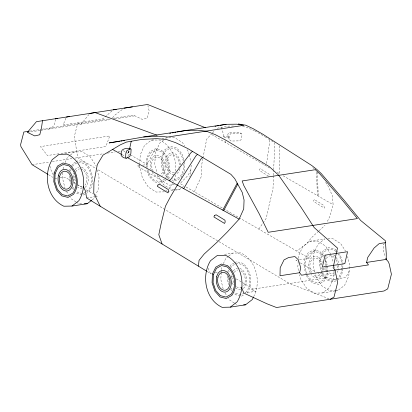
<?xml version="1.0" encoding="UTF-8"?>
<svg xmlns="http://www.w3.org/2000/svg" width="412" height="412" viewBox="0 0 412 412"><rect width="100%" height="100%" fill="white"/><g stroke="black" fill="none" stroke-linecap="round" stroke-linejoin="round"><path stroke-width="0.31" stroke-dasharray="2.06 1.54" d="M273.619 175.883L272.929 189.747L268.526 207.519L266.312 218.159L263.464 222.331M273.625 175.26L273.65 170.918M69.211 175.62L69.072 179.4L70.478 183.603M70.133 177.407L70.061 179.266L71.049 182.228M146.075 167.56L146.404 158.744L149.783 151.868L155.309 148.789L161.494 150.323C170.161 157.363 172.221 170.965 165.784 180.152L160.263 183.232L154.073 181.697L148.881 175.965L146.476 168.76M147.063 167.427L147.367 159.356L150.457 153.063L155.515 150.246L161.18 151.647C169.116 158.095 171.001 170.547 165.109 178.952M183.68 164.11L183.448 170.321L180.358 176.609L175.301 179.431L172.468 178.731M184.741 162.117L184.411 170.934L181.033 177.804L175.512 180.889L171.799 179.967M227.506 276.091L227.342 280.5L228.742 284.702M228.423 277.884L228.33 280.371L229.124 282.735M326.747 266.312L326.469 273.764L323.379 280.057L318.322 282.879L312.656 281.473L307.903 276.22L307.507 275.041M327.736 266.193L327.432 274.382L324.053 281.252L318.533 284.332L312.342 282.802L307.151 277.065L306.549 275.262M341.975 264.592L341.718 271.42L338.623 277.709L336.939 278.651M342.799 268.887L342.681 272.033L339.303 278.909L333.777 281.988L327.591 280.454L322.4 274.722L321.798 272.919M342.82 268.258L343.011 263.216L340.204 254.812L339.406 253.931M273.676 169.672L274.794 143.922L274.289 142.547L265.349 136.975M62.876 172.757L62.521 178.247L64.942 187.939M63.108 169.1L63.268 166.659L63.793 165.49M139.601 165.186L139.524 166.407L142.398 177.917L148.32 187.063L156.117 192.043L164.244 191.868L166.685 189.973M139.642 164.579L140.265 154.819L144.478 145.451L151.328 140.152L155.139 139.565M175.455 174.76L175.301 177.201L172.669 183.057M175.692 171.104C176.944 158.867 171.104 145.158 159.454 139.977L151.328 140.152M191.173 165.094L190.55 174.853L189.757 176.614M221.223 272.641L220.791 279.346L223.211 289.039M221.259 272.028L221.378 270.2M221.419 269.592L221.532 267.764L222.063 266.59M298.185 261.409L297.794 267.506L298.7 271.142M298.381 258.36L298.535 255.924L302.748 246.551L309.597 241.252L324.841 238.909L317.997 244.208L313.784 253.576L313.043 265.163L315.159 273.645M334.039 270.983L333.571 278.301L329.358 287.669L322.508 292.968L314.387 293.143L306.59 288.168L300.667 279.017L299.612 274.778M334.235 267.934L334.312 266.713M229.412 138.236L229.644 135.388L230.339 133.895L231.822 133.251L240.062 133.066L241.453 133.648L241.932 135.115L241.7 137.963L240.994 139.745L239.429 140.858L231.194 141.038L228.804 139.158C227.862 137.232 227.249 134.806 228.511 132.885L229.834 132.381L239.042 132.242L241.453 133.648M128.153 152.821L128.704 150.921L128.153 152.821L128.261 152.337M266.579 163.476L269.808 140.744L269.438 139.513M202.828 158.692L201.442 166.196L201.257 176.599L194.299 191.781M202.941 158.069L206.69 139.194L211.217 134.214M55.45 119.305L54.461 124.579L52.396 127.117L48.781 129.074M127.916 156.539L129.244 150.426M325.686 182.372L328.627 187.002L332.149 195.293L333.143 204.682L330.038 216.027L326.747 222.676M128.245 152.399L128.704 150.921M65.874 118.198L63.108 125.006L102.66 118.924L112.322 110.668M65.106 162.56L67.475 157.291L69.922 155.396M95.136 196.066L98.298 189.041L99.04 177.454L97.222 170.187M172.407 183.639L171.088 186.569L168.642 188.464M223.376 263.665L225.745 258.391L228.191 256.501M253.668 296.583C261.496 282.174 256.331 259.915 240.716 252.917L232.595 253.092L224.334 254.364M69.401 170.583L70.529 168.292M71.652 166L72.78 163.708L75.54 162.168M70.364 171.196L71.209 169.481M72.615 166.623L73.46 164.908L76.828 163.023M227.671 271.683L228.516 269.963M230.205 266.528L231.05 264.813L233.81 263.268M228.634 272.296L229.196 271.153M230.602 268.294L231.724 266.008L236.782 263.186L242.447 264.586C250.383 271.034 252.268 283.487 246.376 291.897L241.319 294.719L235.654 293.313L234.464 292M247.051 293.092C253.483 283.909 251.428 270.303 242.761 263.263L236.57 261.728L234.361 262.964M142.727 165.181L147.141 164.501L153.125 152.842L157.296 148.516M190.859 169.96L188.16 175.224L180.111 183.577L183.932 185.786M299.493 259.735L309.191 258.247L311.395 253.947L315.566 249.615M349.129 271.06L346.43 276.323L345.246 277.554L337.933 278.677M258.834 229.113L263.108 222.851M89.044 114.402L81.149 124.094L77.595 123.755L74.351 136.31L77.677 157.693L97.036 169.188M112.502 117.873L114.577 115.334L122.565 109.314M212.479 132.896L215.007 130.259M318.564 231.183L311.652 237.513L306.543 243.858L296.733 251.037M319.022 230.761L325.011 225.276M384.561 243.441L383.165 244.656L383.665 251.778L385.246 256.475M70.411 155.02L74.325 151.992L82.451 151.817L90.243 156.797L96.166 165.943M163.641 140.08L159.727 143.108L155.515 152.476L154.773 164.064L157.044 173.148M165.598 138.566L166.572 137.809L174.698 137.629L182.495 142.609L184.586 145.838M92.128 199.923L94.085 198.409L94.873 196.653L86.613 197.951M175.677 190.107L179.488 189.525L181.445 188.011M181.934 187.63L183.891 186.116M228.681 256.12L232.595 253.092M335.219 291.016L337.758 290.625L344.607 285.325L348.815 275.958L349.561 264.37L347.594 256.496M217.366 128.616L218.314 127.957L228.408 126.108L234.562 126.036M76.096 161.859L78.306 160.629L84.491 162.163C93.158 169.203 95.218 182.81 88.781 191.992L86.572 193.223M83.049 193.614L85.856 192.049M86.422 191.734L88.106 190.792C93.998 182.387 92.113 169.935 84.177 163.487L78.512 162.086M83.26 195.072L86.02 193.532M164.548 179.266L160.052 181.774L154.387 180.374L149.633 175.121L147.857 169.796M241.53 296.171L244.29 294.632M336.377 278.965L333.571 280.531L327.906 279.13C319.969 272.682 318.085 260.23 323.976 251.82L329.034 249.002L334.699 250.403L335.883 251.717M29.54 131.14L41.555 129.296M42.184 129.198L109.216 118.893M113.006 118.306L131.346 115.489L134.899 115.829L142.258 119.392L147.3 118.218L149.093 110.643L147.898 105.714M27.398 132.36L39.979 130.424M40.608 130.331L110.977 119.511M114.773 118.924L134.899 115.829M58.859 153.774L47.431 155.53L40.479 146.595L109.762 135.939L105.853 146.548L59.498 153.676M64.792 153.46L74.325 151.992M162.127 138.494L166.572 137.809M32.1 164.702L49.826 161.973M52.355 161.586L71.982 158.569M75.144 158.079L103.633 153.702M107.429 153.12L115.025 151.951M118.193 151.462L120.721 151.075M55.002 178.669L56.892 178.381M60.049 177.896L64.921 177.145L70.941 180.719M139.575 165.665L137.222 166.026L169.512 185.204L174.4 184.452M96.037 196.503L97.211 196.323L95.569 195.345M167.416 191.379L173.138 190.499M207.112 271.451L210.367 273.439L211.583 273.254M215.219 272.692L217.644 272.322M297.103 260.101L295.929 260.281L298.133 261.589M243.878 293.138L256.058 291.263L251.001 289.415L328.003 277.575L333.061 279.424L337.325 278.769M322.508 292.968L334.58 291.114M173.864 189.644L171.366 189.7L163.569 184.72L157.647 175.569L157.193 173.756M174.487 189.633L179.488 189.525M81.612 203.832L79.114 203.883L76.514 202.225M327.967 238.842L332.968 238.733L340.765 243.713L345.642 251.248M309.597 241.252L317.719 241.077L325.516 246.057L331.439 255.208L333.251 262.475M335.883 290.666L329.631 290.8L321.839 285.82L315.916 276.673L315.309 274.248M336.506 290.651L337.758 290.625M242.601 126.592L246.335 127.2L254.302 130.619M82.482 193.475L77.384 192.213L76.199 190.9M82.024 194.768L77.07 193.537L75.875 192.213M240.289 295.868L235.34 294.642L233.743 292.875M329.07 298.788L289.502 283.492L97.587 169.517M122.029 154.665L125.403 156.524M254.853 130.934L264.813 136.64M211.758 134.528L269.937 168.153M277.235 172.37L279.794 173.849L279.774 147.105L279.14 145.58M283.111 175.764L333.143 204.682M123.255 150.684L125.48 151.971M126.031 152.291L129.919 154.541M130.475 154.861L147.141 164.501M186.116 187.048L309.191 258.247M300.333 262.897L315.747 272.049M317.946 273.357L325.65 277.935M73.676 182.346L75.319 183.319M77.508 184.622L82.436 187.548M86.263 189.824L93.38 194.047M230.782 275.649L232.986 276.957M236.287 278.919L253.349 289.054M48.456 174.678L52.818 177.34M268.526 176.161L259.57 170.604L259.488 169.373L260.281 168.688L269.057 174.137L269.778 175.466M75.993 201.89L71.317 198.903L70.272 197.291M234.263 302.995L229.587 300.008L228.542 298.391M234.783 303.325L237.384 304.983M312.826 167.56L315.015 169.507M336.207 250.403L335.007 249.075L328.822 247.545L323.302 250.625L319.923 257.5L319.594 266.317L321.597 272.317M336.609 250.841L337.804 252.165M337.866 253.905L339.452 255.656L342.022 263.35M323.755 255.837L319.764 251.423L313.573 249.888L308.052 252.973L304.674 259.843L304.344 268.66L306.348 274.665M323.41 257.124L319.449 252.747L313.784 251.346L308.727 254.168L305.637 260.456L305.333 268.531L307.311 274.449M169.636 178.03C161.7 171.583 159.815 159.13 165.706 150.72L170.764 147.898L176.429 149.304L181.182 154.557L183.355 161.061M169.322 179.354C160.654 172.314 158.594 158.708 165.032 149.525L170.553 146.445L176.743 147.975L181.934 153.712L184.138 160.314M230.9 288.06L232.09 289.373M230.55 289.342L231.745 290.671M72.63 186.96L74.217 188.711M72.28 188.243L73.475 189.566M187.022 149.608L188.418 151.76L189.02 154.181M225.06 293.009L226.801 295.698M66.44 191.369L68.531 194.598M210.367 273.439L208.673 269.742L208.369 267.944M53.215 174.77L50.408 168.637L50.001 166.242M325.156 257.757L327.561 264.962M324.991 260.369L326.773 265.694M221.45 127.385L224.432 137.773M225.307 140.832L225.838 142.665M189.175 154.788L190.988 162.055M317.307 171.953L318.26 196.081M316.514 172.237L317.384 195.576M159.336 176.81A10.908 7.406 81.3 0 1 152.203 172.252M151.199 170.043A10.908 7.406 81.3 0 1 154 156.066A10.908 7.406 81.3 0 1 164.156 161.416A10.908 7.406 81.3 0 1 161.926 175.697M153.156 171.186A9.043 6.139 81.3 0 1 154.191 158.105A9.043 6.139 81.3 0 1 163.25 162.683A9.043 6.139 81.3 0 1 160.098 174.693M174.049 174.503A10.908 7.406 81.3 0 1 165.552 163.276A10.908 7.406 81.3 0 1 172.808 152.867A10.908 7.406 81.3 0 1 180.533 165.202M180.003 168.838A10.908 7.406 81.3 0 1 175.646 174.204M174.317 172.618A9.043 6.139 81.3 0 1 166.814 162.905A9.043 6.139 81.3 0 1 173.905 154.979A9.043 6.139 81.3 0 1 178.947 167.442M240.603 289.749A10.908 7.406 81.3 0 1 235.829 288.122M233.197 284.682A10.908 7.406 81.3 0 1 231.935 281.144M231.549 278.054A10.908 7.406 81.3 0 1 231.915 274.392M233.362 270.957A10.908 7.406 81.3 0 1 237.497 268.155M239.738 268.351A10.908 7.406 81.3 0 1 246.325 277.57A10.908 7.406 81.3 0 1 243.193 288.637M241.87 287.391A9.043 6.139 81.3 0 1 235.86 286.067M233.707 282.601A9.043 6.139 81.3 0 1 232.832 278.007M234.258 272.44A9.043 6.139 81.3 0 1 237.76 269.999M240.979 270.797A9.043 6.139 81.3 0 1 245.228 278.919A9.043 6.139 81.3 0 1 242.354 287.082M82.333 188.65A10.908 7.406 81.3 0 1 77.559 187.022M75.2 184.092A10.908 7.406 81.3 0 1 73.439 178.823M73.31 177.587A10.908 7.406 81.3 0 1 73.645 173.292M75.092 169.857A10.908 7.406 81.3 0 1 78.697 167.154M81.468 167.246A10.908 7.406 81.3 0 1 88.06 176.47A10.908 7.406 81.3 0 1 84.924 187.537M82.07 186.801A9.043 6.139 81.3 0 1 77.59 184.967M75.236 180.945A9.043 6.139 81.3 0 1 74.567 176.31M75.7 171.83A9.043 6.139 81.3 0 1 79.495 168.899M80.556 168.894A9.043 6.139 81.3 0 1 86.551 175.497A9.043 6.139 81.3 0 1 84.939 185.199M335.44 274.454A10.908 7.406 81.3 0 1 326.407 272.09M325.444 270.499A10.908 7.406 81.3 0 1 324.059 266.343M325.609 256.774A10.908 7.406 81.3 0 1 326.283 255.904M333.627 254.93A10.908 7.406 81.3 0 1 335.806 256.928M336.192 257.443A10.908 7.406 81.3 0 1 338.643 263.793M338.772 265.029A10.908 7.406 81.3 0 1 338.437 269.324M338.077 270.55A10.908 7.406 81.3 0 1 336.316 273.63M334.601 272.899A9.043 6.139 81.3 0 1 328.112 271.884M327.71 271.441A9.043 6.139 81.3 0 1 325.578 267.29M325.212 265.57A9.043 6.139 81.3 0 1 327.684 256.887A9.043 6.139 81.3 0 1 334.493 257.649M335.929 259.591A9.043 6.139 81.3 0 1 337.387 263.963M337.521 265.709A9.043 6.139 81.3 0 1 337.217 268.547M322.828 272.893A10.908 7.406 81.3 0 1 311.163 274.438M310.2 272.842A10.908 7.406 81.3 0 1 311.709 257.593A10.908 7.406 81.3 0 1 322.411 262.485M323.554 268.011A10.908 7.406 81.3 0 1 323.307 271.106M321.623 272.049A9.043 6.139 81.3 0 1 313.274 274.624M311.426 272.286A9.043 6.139 81.3 0 1 313.233 258.674A9.043 6.139 81.3 0 1 322.138 266.307M322.272 268.052A9.043 6.139 81.3 0 1 321.968 270.89M228.506 135.986L228.392 137.407L223.386 137.711L223.294 136.377L228.506 135.986M314.49 199.64L313.697 200.325L313.779 201.556L324.311 208.091L324.229 206.86L323.266 205.088L314.49 199.64"/><path stroke-width="0.62" d="M198.424 266.152L199.048 260.384L204.151 254.044L217.515 241.803L227.512 231.791L239.13 219.138L243.724 208.889L244.064 200.005L242.22 192.383L234.737 178.653L230.895 174.328L187.661 148.505L175.733 142.701L166.397 139.493L156.653 138.633L141.852 139.416L126.453 142.083L120.325 144.818L102.995 155.139L97.294 164.594L93.941 182.727L93.756 193.125L100.214 206.247M42.503 120.644L41.591 127.169L39.799 134.745L34.757 135.924L27.398 132.36L36.436 121.664L147.599 104.483L205.495 127.772M129.512 149.201L131.237 141.254M299.627 272.729L300.729 267.81L298.303 259.699L294.879 256.563L288.591 257.531L284.033 259.895L280.186 267.692L279.99 275.752L299.627 272.729L301.527 275.201L368.498 264.906L366.598 262.434L367.7 257.51L374.07 248.045L379.195 243.6L385.488 242.632M253.406 297.165L252.355 299.509L245.506 304.808L230.262 307.151L222.135 307.331C205.264 299.622 201.205 275.695 210.496 260.734L217.345 255.44L225.472 255.26C242.338 262.969 246.397 286.896 237.106 301.857L230.262 307.151M223.67 210.625L237.739 184.185M222.758 210.125L237.178 183.17M183.711 188.624L200.757 159.253L202.421 157.379M169.605 180.858L190.797 152.893L192.461 151.348M197.441 154.361L195.777 156.071L177.325 185.112L170.11 197.374L165.428 206.278L161.025 224.046L158.816 234.685L162.086 243.992M71.992 206.052L78.836 200.752C88.132 185.797 84.069 161.87 67.202 154.16L59.076 154.335L52.231 159.635C42.936 174.59 46.994 198.517 63.865 206.227L71.992 206.052L87.241 203.708L91.639 200.304M330.249 299.251L333.978 297.109L337.649 282.519L335.013 270.051L333.112 267.584L337.485 248.076L314.186 227.578L301.074 207.339L278.749 175.327L269.33 166.644L226.626 140.61L215.301 134.642L206.448 131.248L197.631 130.187L184.849 130.645L177.258 131.989M130.553 148.82L127.061 150.442C125.5 152.363 125.742 155.123 125.722 157.466L126.232 158.265L129.728 156.642L130.882 153.382L131.098 149.154C128.256 147.62 124.764 148.222 122.173 150.014L121.252 152.085L121.19 155.679L123.502 157.698L126.232 158.265M55.558 118.723L57.747 118.301M215.033 126.33L216.264 126.108M217.495 125.881L218.726 125.655M219.957 125.428L226.111 124.3L236.694 124.182L243.796 125.336L167.833 137.016L158.569 136.197L143.592 136.99L109.206 142.912L119.609 141.311M169.667 133.333L170.934 133.112M172.201 132.885L173.462 132.664M174.729 132.437L175.996 132.216M89.811 113.455L95.048 112.564L157.049 135.244M113.29 109.844L116.292 109.335M66.332 117.065L69.597 116.514M124.064 108.186L132.35 106.832M28.907 131.237L23.85 132.015L20.6 144.576L20.914 146.595L32.1 164.702L47.91 174.348M143.592 136.99L226.111 124.3M120.876 141.115L122.143 140.919M123.415 140.729L124.681 140.533M366.598 262.434L386.235 259.416L388.382 261.847L389.237 264.046L391.4 274.253L387.728 288.848L383.999 290.985L276.503 307.517L267.058 303.829L244.635 293.473M84.115 203.775L87.241 203.708M243.631 304.849L245.506 304.808M238.218 123.945L245.768 125.202L253.344 128.791L262.707 134.157L311.663 165.428L316.88 169.466L321.324 173.648L344.483 200.665L360.618 220.435L385.354 240.716L386.245 253.426L386.235 259.416L385.838 258.236M112.466 149.396L121.463 154.356M127.653 157.76L239.13 219.138M206.567 271.122L86.613 197.951L85.439 191.019L83.363 186.487M241.633 287.586L243.878 293.138M54.152 172.927L53.823 181.743L56.629 190.148L61.826 195.885L68.011 197.415L73.532 194.335C79.969 185.153 77.909 171.547 69.242 164.506L63.057 162.972L57.531 166.057L54.152 172.927M55.115 173.54L54.811 181.615L57.386 189.304L62.14 194.557L67.8 195.963L72.857 193.14C78.749 184.731 76.864 172.278 68.928 165.83L63.263 164.429L58.21 167.251L55.115 173.54M212.422 274.026L212.092 282.843L214.899 291.248L220.096 296.985L226.281 298.52L231.802 295.435C238.239 286.252 236.179 272.646 227.512 265.606L221.326 264.071L215.8 267.156L212.422 274.026M213.385 274.639L213.081 282.714L215.651 290.409L220.405 295.656L226.07 297.062L231.127 294.24C237.018 285.835 235.134 273.377 227.197 266.935L221.532 265.529L216.48 268.351L213.385 274.639M325.037 255.167L322.364 267.084L344.854 263.628L347.527 251.711L325.037 255.167M157.976 184.983L157.307 186.327L167.962 192.847L168.632 191.498L168.405 189.613L159.526 184.179L157.976 184.983M214.528 215.574L213.864 216.918L224.519 223.433L225.184 222.089L224.962 220.204L216.084 214.77L214.528 215.574M315.355 169.703L242.148 180.956L243.832 185.56L259.189 213.777L268.212 232.301L357.395 218.587L342.959 200.896L319.8 173.879L315.355 169.703M216.666 276.74A10.908 7.406 81.3 0 0 225.354 292.093A10.908 7.406 81.3 0 0 229.381 275.056A10.908 7.406 81.3 0 0 216.666 276.74M217.886 277.518A9.043 6.139 81.3 0 0 225.091 290.249A9.043 6.139 81.3 0 0 228.428 276.122A9.043 6.139 81.3 0 0 217.886 277.518M58.401 175.636A10.908 7.406 81.3 0 0 67.084 190.993A10.908 7.406 81.3 0 0 71.116 173.957A10.908 7.406 81.3 0 0 58.401 175.636M59.616 176.418A9.043 6.139 81.3 0 0 66.821 189.149A9.043 6.139 81.3 0 0 70.158 175.023A9.043 6.139 81.3 0 0 59.616 176.418"/></g></svg>
